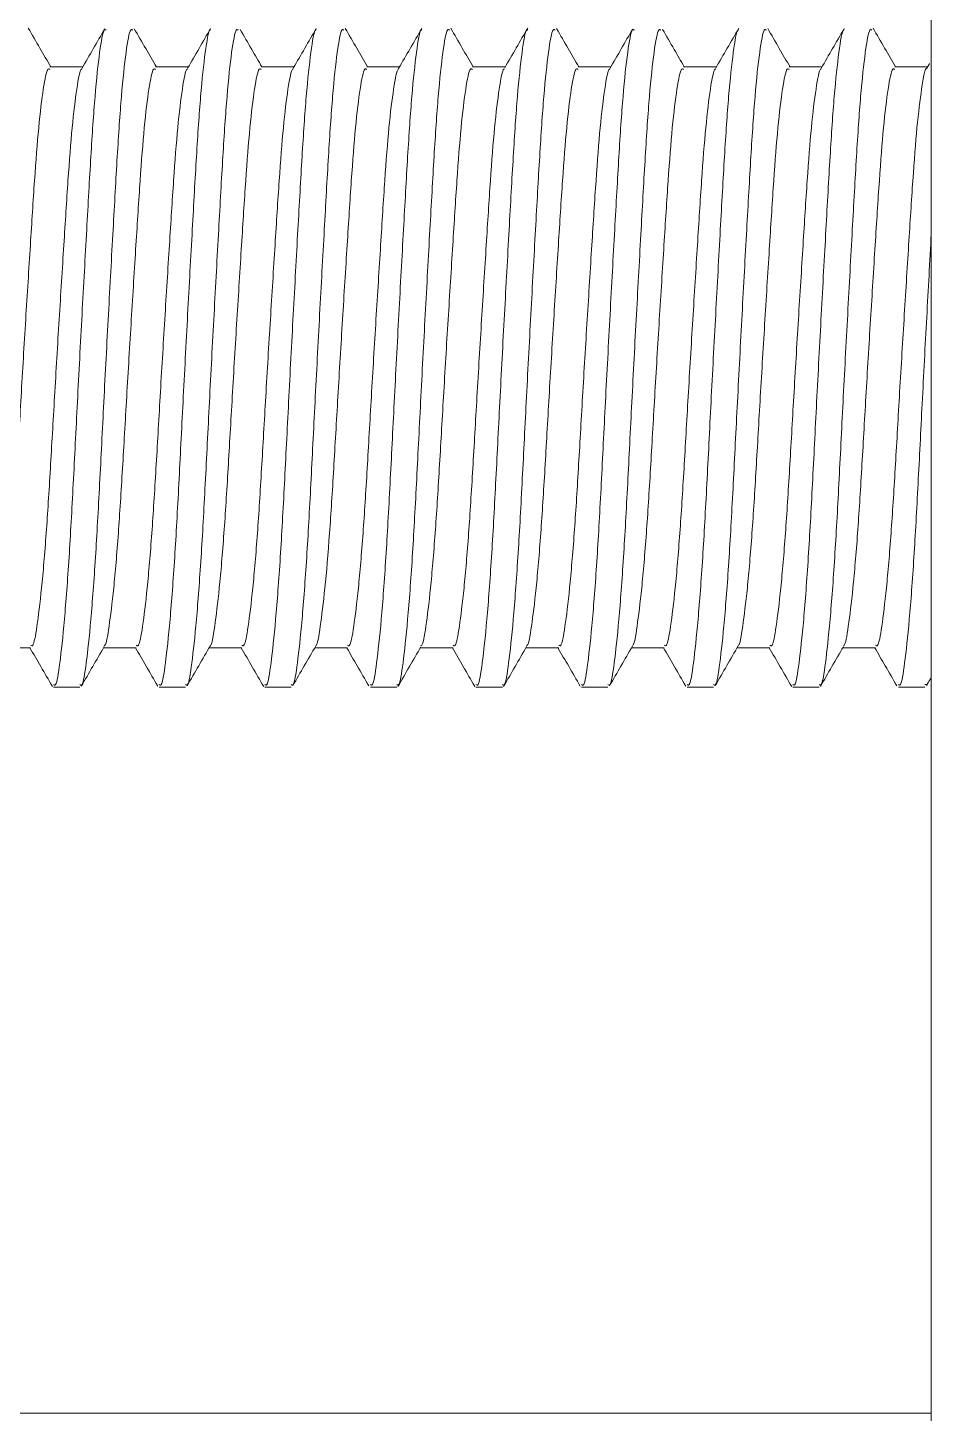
# Model space of a CAD drawing. Header units: millimetres. Extents: x 2509 to 128734, y 2492 to 91667.
# Drawn here: x 92639.2 to 92673.4, y 72142.1 to 72194.6 of the extents above; entities that cross this region are included whole.
import ezdxf

# ---------------------------------------------------------------- set-up
doc = ezdxf.new("R2010")
doc.units = ezdxf.units.MM
doc.layers.add('SSH_搬运系统', color=7, linetype='Continuous')

# ---------------------------------------------------------------- blocks, each defined once
blk = doc.blocks.new('SSH_机械臂')
at = {"layer": 'SSH_搬运系统', "lineweight": 15}
for p, q in [((1746.873, 3161.643, 0), (1446.873, 3161.643, 0)), ((1556.873, 3094.643, 0), (1556.873, 3161.643, 0))]:
    blk.add_line(p, q, dxfattribs=at)
for points in [[(1584.373, 3161.396, 0), (1584.373, 3160.396, 0)], [(1584.753, 3161.643, 0), (1584.433, 3161.458, 0)], [(1584.479, 3161.457, 0), (1584.476, 3161.396, 0)], [(1607.829, 3161.476, 0), (1608.005, 3161.578, 0)], [(1607.873, 3160.262, 0), (1607.873, 3161.502, 0)], [(1585.873, 3159.53, 0), (1585.873, 3158.292, 0)], [(1584.373, 3157.396, 0), (1584.373, 3156.396, 0)], [(1607.873, 3156.262, 0), (1607.873, 3157.501, 0)], [(1585.873, 3155.53, 0), (1585.873, 3154.291, 0)], [(1607.873, 3152.262, 0), (1607.873, 3153.502, 0)], [(1584.373, 3153.396, 0), (1584.373, 3152.396, 0)], [(1585.873, 3151.53, 0), (1585.873, 3150.292, 0)], [(1584.373, 3149.396, 0), (1584.373, 3148.396, 0)], [(1607.873, 3148.262, 0), (1607.873, 3149.502, 0)], [(1585.873, 3147.53, 0), (1585.873, 3146.293, 0)], [(1584.373, 3145.396, 0), (1584.373, 3144.396, 0)], [(1607.873, 3144.262, 0), (1607.873, 3145.503, 0)], [(1585.873, 3143.53, 0), (1585.873, 3142.292, 0)], [(1584.373, 3141.396, 0), (1584.373, 3140.396, 0)], [(1607.873, 3140.262, 0), (1607.873, 3141.501, 0)], [(1585.873, 3139.53, 0), (1585.873, 3138.292, 0)], [(1584.373, 3137.396, 0), (1584.373, 3136.396, 0)], [(1607.873, 3136.262, 0), (1607.873, 3137.502, 0)], [(1585.873, 3135.53, 0), (1585.873, 3134.29, 0)], [(1584.373, 3133.396, 0), (1584.373, 3132.396, 0)], [(1607.873, 3132.262, 0), (1607.873, 3133.501, 0)], [(1585.873, 3131.53, 0), (1585.873, 3130.293, 0)], [(1584.373, 3129.396, 0), (1584.373, 3128.396, 0)], [(1607.873, 3128.262, 0), (1607.873, 3129.502, 0)], [(1585.873, 3127.53, 0), (1585.873, 3126.292, 0)]]:
    blk.add_open_spline(points, degree=1, dxfattribs=at)
for points, knots in [([(1601.546, 3161.643, 0), (1600.503, 3161.586, 0), (1598.418, 3161.471, 0), (1595.137, 3161.297, 0), (1592.016, 3161.142, 0), (1589.189, 3160.986, 0), (1586.828, 3160.81, 0), (1585.21, 3160.633, 0), (1584.4, 3160.502, 0), (1584.457, 3160.423, 0), (1584.476, 3160.396, 0)], [0, 0, 0, 0, 0.134074, 0.267984, 0.397306, 0.528946, 0.665256, 0.801569, 0.933212, 1, 1, 1, 1]), ([(1607.817, 3161.476, 0), (1607.818, 3161.474, 0), (1607.871, 3161.413, 0), (1607.147, 3161.282, 0), (1605.702, 3161.101, 0), (1603.636, 3160.944, 0), (1601.144, 3160.787, 0), (1598.321, 3160.61, 0), (1595.399, 3160.434, 0), (1592.612, 3160.277, 0), (1590.112, 3160.12, 0), (1588.033, 3159.944, 0), (1586.609, 3159.767, 0), (1585.896, 3159.636, 0), (1585.947, 3159.557, 0), (1585.964, 3159.53, 0)], [0, 0, 0, 0, 0.002481, 0.099244, 0.186539, 0.270841, 0.355144, 0.442437, 0.529733, 0.614035, 0.698337, 0.785629, 0.87293, 0.957231, 1, 1, 1, 1]), ([(1584.435, 3160.336, 0), (1584.686, 3160.19, 0), (1585.165, 3159.912, 0), (1585.645, 3159.634, 0), (1585.873, 3159.502, 0)], [0, 0, 0, 0, 0.5234797, 1, 1, 1, 1]), ([(1609.344, 3159.44, 0), (1609.093, 3159.585, 0), (1608.602, 3159.869, 0), (1608.112, 3160.154, 0), (1607.873, 3160.292, 0)], [0, 0, 0, 0, 0.51219, 1, 1, 1, 1]), ([(1607.782, 3160.262, 0), (1607.8, 3160.237, 0), (1607.855, 3160.157, 0), (1607.129, 3160.009, 0), (1605.693, 3159.833, 0), (1603.638, 3159.676, 0), (1601.143, 3159.519, 0), (1598.321, 3159.342, 0), (1595.399, 3159.166, 0), (1592.612, 3159.009, 0), (1590.113, 3158.852, 0), (1588.028, 3158.676, 0), (1586.627, 3158.499, 0), (1585.944, 3158.385, 0), (1585.963, 3158.322, 0), (1585.966, 3158.313, 0)], [0, 0, 0, 0, 0.041419, 0.128483, 0.215545, 0.299622, 0.383701, 0.470761, 0.557825, 0.641902, 0.725979, 0.813039, 0.900107, 0.984183, 1, 1, 1, 1]), ([(1609.27, 3159.396, 0), (1609.29, 3159.371, 0), (1609.352, 3159.291, 0), (1608.528, 3159.143, 0), (1606.896, 3158.966, 0), (1604.561, 3158.81, 0), (1601.726, 3158.653, 0), (1598.519, 3158.476, 0), (1595.198, 3158.3, 0), (1592.031, 3158.143, 0), (1589.19, 3157.986, 0), (1586.828, 3157.81, 0), (1585.21, 3157.633, 0), (1584.4, 3157.503, 0), (1584.457, 3157.423, 0), (1584.476, 3157.396, 0)], [0, 0, 0, 0, 0.040337, 0.125124, 0.209909, 0.291791, 0.373673, 0.458455, 0.543242, 0.625125, 0.707005, 0.791789, 0.876576, 0.958458, 1, 1, 1, 1]), ([(1585.91, 3158.314, 0), (1585.659, 3158.169, 0), (1585.157, 3157.878, 0), (1584.655, 3157.587, 0), (1584.404, 3157.441, 0)], [0, 0, 0, 0, 0.4999125, 1, 1, 1, 1]), ([(1609.272, 3158.342, 0), (1609.274, 3158.334, 0), (1609.295, 3158.272, 0), (1608.506, 3158.142, 0), (1606.902, 3157.967, 0), (1604.559, 3157.81, 0), (1601.726, 3157.653, 0), (1598.519, 3157.476, 0), (1595.198, 3157.3, 0), (1592.031, 3157.143, 0), (1589.19, 3156.986, 0), (1586.828, 3156.81, 0), (1585.21, 3156.633, 0), (1584.4, 3156.503, 0), (1584.457, 3156.423, 0), (1584.476, 3156.396, 0)], [0, 0, 0, 0, 0.012551, 0.099792, 0.187033, 0.271286, 0.355539, 0.442775, 0.530017, 0.614271, 0.698521, 0.785761, 0.873002, 0.957255, 1, 1, 1, 1]), ([(1607.82, 3157.471, 0), (1608.071, 3157.616, 0), (1608.572, 3157.907, 0), (1609.073, 3158.198, 0), (1609.324, 3158.343, 0)], [0, 0, 0, 0, 0.499944, 1, 1, 1, 1]), ([(1607.784, 3157.47, 0), (1607.785, 3157.464, 0), (1607.8, 3157.404, 0), (1607.107, 3157.276, 0), (1605.699, 3157.101, 0), (1603.637, 3156.943, 0), (1601.144, 3156.787, 0), (1598.321, 3156.61, 0), (1595.399, 3156.434, 0), (1592.612, 3156.277, 0), (1590.112, 3156.12, 0), (1588.033, 3155.944, 0), (1586.609, 3155.767, 0), (1585.896, 3155.637, 0), (1585.947, 3155.557, 0), (1585.964, 3155.53, 0)], [0, 0, 0, 0, 0.009373, 0.096897, 0.184419, 0.268941, 0.353464, 0.440984, 0.528508, 0.61303, 0.697551, 0.785071, 0.872599, 0.95712, 1, 1, 1, 1]), ([(1584.398, 3156.359, 0), (1584.649, 3156.213, 0), (1585.141, 3155.928, 0), (1585.632, 3155.643, 0), (1585.873, 3155.503, 0)], [0, 0, 0, 0, 0.510648, 1, 1, 1, 1]), ([(1607.782, 3156.262, 0), (1607.8, 3156.237, 0), (1607.855, 3156.157, 0), (1607.129, 3156.009, 0), (1605.693, 3155.832, 0), (1603.638, 3155.676, 0), (1601.143, 3155.519, 0), (1598.321, 3155.342, 0), (1595.399, 3155.166, 0), (1592.612, 3155.009, 0), (1590.113, 3154.852, 0), (1588.025, 3154.676, 0), (1586.637, 3154.499, 0), (1585.961, 3154.392, 0), (1585.966, 3154.336, 0), (1585.966, 3154.333, 0)], [0, 0, 0, 0, 0.041869, 0.129878, 0.217886, 0.302877, 0.387869, 0.475874, 0.563883, 0.648874, 0.733864, 0.821869, 0.909883, 0.994873, 1, 1, 1, 1]), ([(1609.329, 3155.449, 0), (1609.078, 3155.594, 0), (1608.593, 3155.876, 0), (1608.107, 3156.157, 0), (1607.873, 3156.293, 0)], [0, 0, 0, 0, 0.51674, 1, 1, 1, 1]), ([(1609.27, 3155.396, 0), (1609.29, 3155.371, 0), (1609.352, 3155.291, 0), (1608.528, 3155.143, 0), (1606.896, 3154.966, 0), (1604.561, 3154.81, 0), (1601.726, 3154.653, 0), (1598.519, 3154.476, 0), (1595.198, 3154.3, 0), (1592.031, 3154.143, 0), (1589.19, 3153.986, 0), (1586.828, 3153.81, 0), (1585.21, 3153.633, 0), (1584.4, 3153.502, 0), (1584.457, 3153.423, 0), (1584.476, 3153.396, 0)], [0, 0, 0, 0, 0.040337, 0.125124, 0.209909, 0.291791, 0.373673, 0.458455, 0.543242, 0.625125, 0.707005, 0.791789, 0.876576, 0.958458, 1, 1, 1, 1]), ([(1609.271, 3154.351, 0), (1609.276, 3154.34, 0), (1609.304, 3154.275, 0), (1608.511, 3154.142, 0), (1606.901, 3153.967, 0), (1604.56, 3153.81, 0), (1601.726, 3153.653, 0), (1598.519, 3153.476, 0), (1595.198, 3153.3, 0), (1592.031, 3153.143, 0), (1589.19, 3152.986, 0), (1586.828, 3152.81, 0), (1585.21, 3152.633, 0), (1584.4, 3152.503, 0), (1584.457, 3152.423, 0), (1584.476, 3152.396, 0)], [0, 0, 0, 0, 0.01726, 0.104086, 0.19091, 0.274761, 0.358612, 0.445433, 0.532259, 0.616111, 0.699959, 0.786783, 0.873608, 0.957459, 1, 1, 1, 1]), ([(1585.946, 3154.333, 0), (1585.695, 3154.188, 0), (1585.194, 3153.897, 0), (1584.692, 3153.607, 0), (1584.442, 3153.461, 0)], [0, 0, 0, 0, 0.500002, 1, 1, 1, 1]), ([(1607.831, 3153.478, 0), (1608.083, 3153.624, 0), (1608.585, 3153.915, 0), (1609.088, 3154.207, 0), (1609.339, 3154.352, 0)], [0, 0, 0, 0, 0.499881, 1, 1, 1, 1]), ([(1607.784, 3153.477, 0), (1607.786, 3153.469, 0), (1607.805, 3153.406, 0), (1607.11, 3153.276, 0), (1605.698, 3153.101, 0), (1603.637, 3152.943, 0), (1601.143, 3152.787, 0), (1598.321, 3152.61, 0), (1595.399, 3152.434, 0), (1592.612, 3152.277, 0), (1590.112, 3152.12, 0), (1588.033, 3151.944, 0), (1586.609, 3151.767, 0), (1585.896, 3151.636, 0), (1585.947, 3151.557, 0), (1585.964, 3151.53, 0)], [0, 0, 0, 0, 0.013031, 0.100232, 0.187431, 0.271641, 0.355852, 0.443048, 0.530249, 0.614459, 0.698668, 0.785864, 0.873069, 0.957278, 1, 1, 1, 1]), ([(1584.422, 3152.343, 0), (1584.673, 3152.197, 0), (1585.157, 3151.917, 0), (1585.641, 3151.636, 0), (1585.873, 3151.501, 0)], [0, 0, 0, 0, 0.519298, 1, 1, 1, 1]), ([(1607.782, 3152.262, 0), (1607.8, 3152.237, 0), (1607.855, 3152.157, 0), (1607.129, 3152.009, 0), (1605.693, 3151.833, 0), (1603.638, 3151.676, 0), (1601.143, 3151.519, 0), (1598.321, 3151.342, 0), (1595.399, 3151.166, 0), (1592.612, 3151.009, 0), (1590.113, 3150.852, 0), (1588.026, 3150.676, 0), (1586.634, 3150.499, 0), (1585.956, 3150.39, 0), (1585.965, 3150.331, 0), (1585.966, 3150.326, 0)], [0, 0, 0, 0, 0.041717, 0.129409, 0.217099, 0.301783, 0.386468, 0.474156, 0.561848, 0.646532, 0.731215, 0.818903, 0.906599, 0.991282, 1, 1, 1, 1]), ([(1609.292, 3151.467, 0), (1609.041, 3151.612, 0), (1608.568, 3151.886, 0), (1608.095, 3152.16, 0), (1607.873, 3152.289, 0)], [0, 0, 0, 0, 0.530426, 1, 1, 1, 1]), ([(1609.27, 3151.396, 0), (1609.29, 3151.371, 0), (1609.352, 3151.291, 0), (1608.528, 3151.143, 0), (1606.896, 3150.966, 0), (1604.561, 3150.81, 0), (1601.726, 3150.653, 0), (1598.519, 3150.476, 0), (1595.198, 3150.3, 0), (1592.031, 3150.143, 0), (1589.19, 3149.986, 0), (1586.828, 3149.81, 0), (1585.21, 3149.633, 0), (1584.4, 3149.503, 0), (1584.457, 3149.423, 0), (1584.476, 3149.396, 0)], [0, 0, 0, 0, 0.040337, 0.125124, 0.209909, 0.291791, 0.373673, 0.458455, 0.543242, 0.625125, 0.707005, 0.791789, 0.876576, 0.958458, 1, 1, 1, 1]), ([(1585.932, 3150.327, 0), (1585.682, 3150.181, 0), (1585.18, 3149.89, 0), (1584.678, 3149.6, 0), (1584.427, 3149.454, 0)], [0, 0, 0, 0, 0.499903, 1, 1, 1, 1]), ([(1609.27, 3150.396, 0), (1609.29, 3150.371, 0), (1609.352, 3150.291, 0), (1608.528, 3150.143, 0), (1606.896, 3149.966, 0), (1604.561, 3149.81, 0), (1601.726, 3149.653, 0), (1598.519, 3149.476, 0), (1595.198, 3149.3, 0), (1592.031, 3149.143, 0), (1589.19, 3148.986, 0), (1586.828, 3148.81, 0), (1585.21, 3148.633, 0), (1584.4, 3148.503, 0), (1584.457, 3148.423, 0), (1584.476, 3148.396, 0)], [0, 0, 0, 0, 0.040337, 0.125124, 0.209909, 0.291791, 0.373673, 0.458455, 0.543242, 0.625125, 0.707005, 0.791789, 0.876576, 0.958458, 1, 1, 1, 1]), ([(1607.805, 3149.462, 0), (1608.056, 3149.608, 0), (1608.557, 3149.899, 0), (1609.059, 3150.19, 0), (1609.31, 3150.335, 0)], [0, 0, 0, 0, 0.499895, 1, 1, 1, 1]), ([(1607.784, 3149.462, 0), (1607.785, 3149.459, 0), (1607.793, 3149.401, 0), (1607.103, 3149.276, 0), (1605.7, 3149.101, 0), (1603.636, 3148.944, 0), (1601.144, 3148.787, 0), (1598.321, 3148.61, 0), (1595.399, 3148.434, 0), (1592.612, 3148.277, 0), (1590.112, 3148.12, 0), (1588.033, 3147.944, 0), (1586.609, 3147.767, 0), (1585.896, 3147.636, 0), (1585.947, 3147.557, 0), (1585.964, 3147.53, 0)], [0, 0, 0, 0, 0.00511, 0.093011, 0.18091, 0.265795, 0.350682, 0.438579, 0.526479, 0.611364, 0.69625, 0.784146, 0.872051, 0.956935, 1, 1, 1, 1]), ([(1584.416, 3148.346, 0), (1584.667, 3148.201, 0), (1585.153, 3147.919, 0), (1585.638, 3147.638, 0), (1585.873, 3147.502, 0)], [0, 0, 0, 0, 0.516459, 1, 1, 1, 1]), ([(1607.782, 3148.262, 0), (1607.8, 3148.237, 0), (1607.855, 3148.157, 0), (1607.129, 3148.009, 0), (1605.693, 3147.833, 0), (1603.638, 3147.676, 0), (1601.143, 3147.519, 0), (1598.321, 3147.342, 0), (1595.399, 3147.166, 0), (1592.612, 3147.009, 0), (1590.113, 3146.852, 0), (1588.028, 3146.676, 0), (1586.628, 3146.499, 0), (1585.947, 3146.386, 0), (1585.963, 3146.324, 0), (1585.966, 3146.315, 0)], [0, 0, 0, 0, 0.041469, 0.128637, 0.215805, 0.299984, 0.384164, 0.471329, 0.558497, 0.642676, 0.726855, 0.814019, 0.901192, 0.98537, 1, 1, 1, 1]), ([(1609.325, 3147.451, 0), (1609.074, 3147.596, 0), (1608.59, 3147.877, 0), (1608.106, 3148.158, 0), (1607.873, 3148.293, 0)], [0, 0, 0, 0, 0.51868, 1, 1, 1, 1]), ([(1609.27, 3147.396, 0), (1609.29, 3147.371, 0), (1609.352, 3147.291, 0), (1608.528, 3147.143, 0), (1606.896, 3146.966, 0), (1604.561, 3146.81, 0), (1601.726, 3146.653, 0), (1598.519, 3146.476, 0), (1595.198, 3146.3, 0), (1592.031, 3146.143, 0), (1589.19, 3145.986, 0), (1586.828, 3145.81, 0), (1585.21, 3145.633, 0), (1584.4, 3145.503, 0), (1584.457, 3145.423, 0), (1584.476, 3145.396, 0)], [0, 0, 0, 0, 0.040337, 0.125124, 0.209909, 0.291791, 0.373673, 0.458455, 0.543242, 0.625125, 0.707005, 0.791789, 0.876576, 0.958458, 1, 1, 1, 1]), ([(1585.914, 3146.316, 0), (1585.663, 3146.171, 0), (1585.16, 3145.879, 0), (1584.658, 3145.589, 0), (1584.407, 3145.443, 0)], [0, 0, 0, 0, 0.499904, 1, 1, 1, 1]), ([(1609.271, 3146.357, 0), (1609.277, 3146.344, 0), (1609.31, 3146.277, 0), (1608.514, 3146.142, 0), (1606.9, 3145.967, 0), (1604.56, 3145.81, 0), (1601.726, 3145.653, 0), (1598.519, 3145.476, 0), (1595.198, 3145.3, 0), (1592.031, 3145.143, 0), (1589.19, 3144.986, 0), (1586.828, 3144.81, 0), (1585.21, 3144.633, 0), (1584.4, 3144.503, 0), (1584.457, 3144.423, 0), (1584.476, 3144.396, 0)], [0, 0, 0, 0, 0.020521, 0.107059, 0.193595, 0.277168, 0.36074, 0.447273, 0.533811, 0.617385, 0.700955, 0.78749, 0.874027, 0.9576, 1, 1, 1, 1]), ([(1607.842, 3145.485, 0), (1608.093, 3145.631, 0), (1608.595, 3145.922, 0), (1609.097, 3146.213, 0), (1609.348, 3146.359, 0)], [0, 0, 0, 0, 0.499917, 1, 1, 1, 1]), ([(1607.784, 3145.484, 0), (1607.787, 3145.474, 0), (1607.812, 3145.409, 0), (1607.113, 3145.276, 0), (1605.698, 3145.101, 0), (1603.637, 3144.944, 0), (1601.143, 3144.787, 0), (1598.321, 3144.61, 0), (1595.399, 3144.434, 0), (1592.612, 3144.277, 0), (1590.112, 3144.12, 0), (1588.033, 3143.944, 0), (1586.609, 3143.767, 0), (1585.896, 3143.637, 0), (1585.947, 3143.557, 0), (1585.964, 3143.53, 0)], [0, 0, 0, 0, 0.016805, 0.103672, 0.190538, 0.274426, 0.358315, 0.445178, 0.532045, 0.615933, 0.69982, 0.786683, 0.873555, 0.957441, 1, 1, 1, 1]), ([(1584.41, 3144.35, 0), (1584.661, 3144.204, 0), (1585.149, 3143.922, 0), (1585.637, 3143.639, 0), (1585.873, 3143.502, 0)], [0, 0, 0, 0, 0.515463, 1, 1, 1, 1]), ([(1607.782, 3144.262, 0), (1607.8, 3144.237, 0), (1607.855, 3144.157, 0), (1607.129, 3144.009, 0), (1605.693, 3143.833, 0), (1603.638, 3143.676, 0), (1601.143, 3143.519, 0), (1598.321, 3143.342, 0), (1595.399, 3143.166, 0), (1592.612, 3143.009, 0), (1590.113, 3142.852, 0), (1588.028, 3142.676, 0), (1586.627, 3142.499, 0), (1585.944, 3142.385, 0), (1585.963, 3142.322, 0), (1585.966, 3142.312, 0)], [0, 0, 0, 0, 0.041405, 0.128439, 0.215471, 0.29952, 0.38357, 0.4706, 0.557635, 0.641683, 0.725732, 0.812762, 0.8998, 0.983848, 1, 1, 1, 1]), ([(1609.343, 3143.44, 0), (1609.092, 3143.586, 0), (1608.602, 3143.87, 0), (1608.112, 3144.154, 0), (1607.873, 3144.292, 0)], [0, 0, 0, 0, 0.512364, 1, 1, 1, 1]), ([(1609.27, 3143.396, 0), (1609.29, 3143.371, 0), (1609.352, 3143.291, 0), (1608.528, 3143.143, 0), (1606.896, 3142.966, 0), (1604.561, 3142.81, 0), (1601.726, 3142.653, 0), (1598.519, 3142.476, 0), (1595.198, 3142.3, 0), (1592.031, 3142.143, 0), (1589.19, 3141.986, 0), (1586.828, 3141.81, 0), (1585.21, 3141.633, 0), (1584.4, 3141.503, 0), (1584.457, 3141.423, 0), (1584.476, 3141.396, 0)], [0, 0, 0, 0, 0.040337, 0.125124, 0.209909, 0.291791, 0.373673, 0.458455, 0.543242, 0.625125, 0.707005, 0.791789, 0.876576, 0.958458, 1, 1, 1, 1]), ([(1585.909, 3142.313, 0), (1585.658, 3142.168, 0), (1585.156, 3141.877, 0), (1584.654, 3141.586, 0), (1584.403, 3141.441, 0)], [0, 0, 0, 0, 0.4998518, 1, 1, 1, 1]), ([(1609.272, 3142.342, 0), (1609.274, 3142.334, 0), (1609.295, 3142.272, 0), (1608.506, 3142.142, 0), (1606.902, 3141.967, 0), (1604.559, 3141.81, 0), (1601.726, 3141.653, 0), (1598.519, 3141.476, 0), (1595.198, 3141.3, 0), (1592.031, 3141.143, 0), (1589.19, 3140.986, 0), (1586.828, 3140.81, 0), (1585.21, 3140.633, 0), (1584.4, 3140.503, 0), (1584.457, 3140.423, 0), (1584.476, 3140.396, 0)], [0, 0, 0, 0, 0.012498, 0.099745, 0.186989, 0.271247, 0.355504, 0.442746, 0.529992, 0.614251, 0.698505, 0.785749, 0.872996, 0.957253, 1, 1, 1, 1]), ([(1607.818, 3141.469, 0), (1608.069, 3141.615, 0), (1608.571, 3141.906, 0), (1609.073, 3142.197, 0), (1609.324, 3142.343, 0)], [0, 0, 0, 0, 0.499886, 1, 1, 1, 1]), ([(1607.784, 3141.469, 0), (1607.785, 3141.463, 0), (1607.798, 3141.404, 0), (1607.106, 3141.276, 0), (1605.699, 3141.101, 0), (1603.637, 3140.943, 0), (1601.144, 3140.787, 0), (1598.321, 3140.61, 0), (1595.399, 3140.434, 0), (1592.612, 3140.277, 0), (1590.112, 3140.12, 0), (1588.033, 3139.944, 0), (1586.609, 3139.767, 0), (1585.896, 3139.636, 0), (1585.947, 3139.557, 0), (1585.964, 3139.53, 0)], [0, 0, 0, 0, 0.008743, 0.096323, 0.183901, 0.268476, 0.353053, 0.440629, 0.528208, 0.612784, 0.697359, 0.784934, 0.872518, 0.957093, 1, 1, 1, 1]), ([(1584.435, 3140.336, 0), (1584.686, 3140.19, 0), (1585.166, 3139.912, 0), (1585.645, 3139.634, 0), (1585.873, 3139.502, 0)], [0, 0, 0, 0, 0.523556, 1, 1, 1, 1]), ([(1607.782, 3140.262, 0), (1607.8, 3140.237, 0), (1607.855, 3140.157, 0), (1607.129, 3140.009, 0), (1605.693, 3139.832, 0), (1603.638, 3139.676, 0), (1601.143, 3139.519, 0), (1598.321, 3139.342, 0), (1595.399, 3139.166, 0), (1592.612, 3139.009, 0), (1590.113, 3138.852, 0), (1588.026, 3138.676, 0), (1586.636, 3138.499, 0), (1585.96, 3138.391, 0), (1585.966, 3138.334, 0), (1585.966, 3138.33, 0)], [0, 0, 0, 0, 0.041816, 0.129716, 0.217614, 0.302499, 0.387384, 0.47528, 0.56318, 0.648064, 0.732949, 0.820844, 0.908748, 0.993631, 1, 1, 1, 1]), ([(1609.332, 3139.447, 0), (1609.081, 3139.592, 0), (1608.595, 3139.874, 0), (1608.109, 3140.156, 0), (1607.873, 3140.293, 0)], [0, 0, 0, 0, 0.51561, 1, 1, 1, 1]), ([(1609.27, 3139.396, 0), (1609.29, 3139.371, 0), (1609.352, 3139.291, 0), (1608.528, 3139.143, 0), (1606.896, 3138.966, 0), (1604.561, 3138.81, 0), (1601.726, 3138.653, 0), (1598.519, 3138.476, 0), (1595.198, 3138.3, 0), (1592.031, 3138.143, 0), (1589.19, 3137.986, 0), (1586.828, 3137.81, 0), (1585.21, 3137.633, 0), (1584.4, 3137.503, 0), (1584.457, 3137.423, 0), (1584.476, 3137.396, 0)], [0, 0, 0, 0, 0.040337, 0.125124, 0.209909, 0.291791, 0.373673, 0.458455, 0.543242, 0.625125, 0.707005, 0.791789, 0.876576, 0.958458, 1, 1, 1, 1]), ([(1585.941, 3138.331, 0), (1585.69, 3138.186, 0), (1585.189, 3137.895, 0), (1584.688, 3137.605, 0), (1584.437, 3137.459, 0)], [0, 0, 0, 0, 0.4998781, 1, 1, 1, 1]), ([(1609.272, 3138.348, 0), (1609.275, 3138.338, 0), (1609.301, 3138.274, 0), (1608.509, 3138.142, 0), (1606.901, 3137.967, 0), (1604.56, 3137.81, 0), (1601.726, 3137.653, 0), (1598.519, 3137.476, 0), (1595.198, 3137.3, 0), (1592.031, 3137.143, 0), (1589.19, 3136.986, 0), (1586.828, 3136.81, 0), (1585.21, 3136.633, 0), (1584.4, 3136.503, 0), (1584.457, 3136.423, 0), (1584.476, 3136.396, 0)], [0, 0, 0, 0, 0.015803, 0.102757, 0.18971, 0.273686, 0.357661, 0.444611, 0.531565, 0.615541, 0.699514, 0.786466, 0.873421, 0.957396, 1, 1, 1, 1]), ([(1607.83, 3137.477, 0), (1608.081, 3137.623, 0), (1608.582, 3137.913, 0), (1609.084, 3138.204, 0), (1609.335, 3138.349, 0)], [0, 0, 0, 0, 0.499922, 1, 1, 1, 1]), ([(1607.784, 3137.476, 0), (1607.786, 3137.468, 0), (1607.805, 3137.406, 0), (1607.11, 3137.276, 0), (1605.698, 3137.101, 0), (1603.637, 3136.943, 0), (1601.143, 3136.787, 0), (1598.321, 3136.61, 0), (1595.399, 3136.434, 0), (1592.612, 3136.277, 0), (1590.112, 3136.12, 0), (1588.033, 3135.944, 0), (1586.609, 3135.767, 0), (1585.896, 3135.636, 0), (1585.947, 3135.557, 0), (1585.964, 3135.53, 0)], [0, 0, 0, 0, 0.01268, 0.099912, 0.187142, 0.271382, 0.355622, 0.44285, 0.530082, 0.614321, 0.698561, 0.785788, 0.873024, 0.957263, 1, 1, 1, 1]), ([(1584.398, 3136.359, 0), (1584.649, 3136.213, 0), (1585.141, 3135.928, 0), (1585.632, 3135.643, 0), (1585.873, 3135.503, 0)], [0, 0, 0, 0, 0.510807, 1, 1, 1, 1]), ([(1607.782, 3136.262, 0), (1607.8, 3136.237, 0), (1607.855, 3136.157, 0), (1607.129, 3136.009, 0), (1605.693, 3135.833, 0), (1603.638, 3135.676, 0), (1601.143, 3135.519, 0), (1598.321, 3135.342, 0), (1595.399, 3135.166, 0), (1592.612, 3135.009, 0), (1590.114, 3134.852, 0), (1588.025, 3134.676, 0), (1586.639, 3134.499, 0), (1585.965, 3134.393, 0), (1585.966, 3134.339, 0), (1585.966, 3134.337, 0)], [0, 0, 0, 0, 0.041959, 0.130157, 0.218355, 0.303528, 0.388703, 0.476898, 0.565097, 0.65027, 0.735443, 0.823638, 0.911841, 0.997013, 1, 1, 1, 1]), ([(1609.293, 3135.466, 0), (1609.042, 3135.612, 0), (1608.568, 3135.886, 0), (1608.095, 3136.16, 0), (1607.873, 3136.289, 0)], [0, 0, 0, 0, 0.530029, 1, 1, 1, 1]), ([(1609.27, 3135.396, 0), (1609.29, 3135.371, 0), (1609.352, 3135.291, 0), (1608.528, 3135.143, 0), (1606.896, 3134.966, 0), (1604.561, 3134.81, 0), (1601.726, 3134.653, 0), (1598.519, 3134.476, 0), (1595.198, 3134.3, 0), (1592.031, 3134.143, 0), (1589.19, 3133.986, 0), (1586.828, 3133.81, 0), (1585.21, 3133.633, 0), (1584.4, 3133.503, 0), (1584.457, 3133.423, 0), (1584.476, 3133.396, 0)], [0, 0, 0, 0, 0.040337, 0.125124, 0.209909, 0.291791, 0.373673, 0.458455, 0.543242, 0.625125, 0.707005, 0.791789, 0.876576, 0.958458, 1, 1, 1, 1]), ([(1585.955, 3134.338, 0), (1585.7, 3134.19, 0), (1585.189, 3133.895, 0), (1584.681, 3133.601, 0), (1584.426, 3133.454, 0)], [0, 0, 0, 0, 0.4992765, 1, 1, 1, 1]), ([(1609.272, 3134.347, 0), (1609.275, 3134.337, 0), (1609.3, 3134.274, 0), (1608.508, 3134.142, 0), (1606.901, 3133.967, 0), (1604.56, 3133.81, 0), (1601.726, 3133.653, 0), (1598.519, 3133.476, 0), (1595.198, 3133.3, 0), (1592.031, 3133.143, 0), (1589.19, 3132.986, 0), (1586.828, 3132.81, 0), (1585.21, 3132.633, 0), (1584.4, 3132.503, 0), (1584.457, 3132.423, 0), (1584.476, 3132.396, 0)], [0, 0, 0, 0, 0.015013, 0.102037, 0.18906, 0.273103, 0.357145, 0.444165, 0.531189, 0.615233, 0.699273, 0.786295, 0.873319, 0.957362, 1, 1, 1, 1]), ([(1607.824, 3133.473, 0), (1608.075, 3133.619, 0), (1608.578, 3133.911, 0), (1609.081, 3134.202, 0), (1609.332, 3134.348, 0)], [0, 0, 0, 0, 0.499859, 1, 1, 1, 1]), ([(1607.784, 3133.472, 0), (1607.786, 3133.466, 0), (1607.802, 3133.405, 0), (1607.108, 3133.276, 0), (1605.699, 3133.101, 0), (1603.637, 3132.944, 0), (1601.144, 3132.787, 0), (1598.321, 3132.61, 0), (1595.399, 3132.434, 0), (1592.612, 3132.277, 0), (1590.112, 3132.12, 0), (1588.033, 3131.944, 0), (1586.609, 3131.767, 0), (1585.896, 3131.636, 0), (1585.947, 3131.557, 0), (1585.964, 3131.53, 0)], [0, 0, 0, 0, 0.010701, 0.098108, 0.185513, 0.269921, 0.354331, 0.441734, 0.52914, 0.613549, 0.697957, 0.785359, 0.87277, 0.957177, 1, 1, 1, 1]), ([(1584.421, 3132.344, 0), (1584.672, 3132.198, 0), (1585.156, 3131.917, 0), (1585.64, 3131.637, 0), (1585.873, 3131.501, 0)], [0, 0, 0, 0, 0.518674, 1, 1, 1, 1]), ([(1607.782, 3132.262, 0), (1607.8, 3132.237, 0), (1607.855, 3132.157, 0), (1607.129, 3132.009, 0), (1605.693, 3131.833, 0), (1603.638, 3131.676, 0), (1601.143, 3131.519, 0), (1598.321, 3131.342, 0), (1595.399, 3131.166, 0), (1592.612, 3131.009, 0), (1590.113, 3130.852, 0), (1588.028, 3130.676, 0), (1586.628, 3130.499, 0), (1585.948, 3130.386, 0), (1585.963, 3130.325, 0), (1585.966, 3130.316, 0)], [0, 0, 0, 0, 0.041499, 0.128732, 0.215964, 0.300205, 0.384447, 0.471676, 0.558909, 0.643149, 0.72739, 0.814618, 0.901856, 0.986096, 1, 1, 1, 1]), ([(1609.323, 3131.452, 0), (1609.072, 3131.598, 0), (1608.589, 3131.878, 0), (1608.105, 3132.158, 0), (1607.873, 3132.293, 0)], [0, 0, 0, 0, 0.519408, 1, 1, 1, 1]), ([(1609.27, 3131.396, 0), (1609.29, 3131.371, 0), (1609.352, 3131.291, 0), (1608.528, 3131.143, 0), (1606.896, 3130.966, 0), (1604.561, 3130.81, 0), (1601.726, 3130.653, 0), (1598.519, 3130.476, 0), (1595.198, 3130.3, 0), (1592.031, 3130.143, 0), (1589.19, 3129.986, 0), (1586.828, 3129.81, 0), (1585.21, 3129.633, 0), (1584.4, 3129.503, 0), (1584.457, 3129.423, 0), (1584.476, 3129.396, 0)], [0, 0, 0, 0, 0.040337, 0.125124, 0.209909, 0.291791, 0.373673, 0.458455, 0.543242, 0.625125, 0.707005, 0.791789, 0.876576, 0.958458, 1, 1, 1, 1]), ([(1609.27, 3130.396, 0), (1609.29, 3130.371, 0), (1609.352, 3130.291, 0), (1608.528, 3130.143, 0), (1606.896, 3129.966, 0), (1604.561, 3129.81, 0), (1601.726, 3129.653, 0), (1598.519, 3129.476, 0), (1595.198, 3129.3, 0), (1592.031, 3129.143, 0), (1589.19, 3128.986, 0), (1586.828, 3128.81, 0), (1585.21, 3128.633, 0), (1584.4, 3128.503, 0), (1584.457, 3128.423, 0), (1584.476, 3128.396, 0)], [0, 0, 0, 0, 0.040337, 0.125124, 0.209909, 0.291791, 0.373673, 0.458455, 0.543242, 0.625125, 0.707005, 0.791789, 0.876576, 0.958458, 1, 1, 1, 1]), ([(1585.915, 3130.317, 0), (1585.665, 3130.172, 0), (1585.164, 3129.882, 0), (1584.663, 3129.592, 0), (1584.413, 3129.447, 0)], [0, 0, 0, 0, 0.500036, 1, 1, 1, 1]), ([(1607.807, 3129.463, 0), (1608.058, 3129.609, 0), (1608.559, 3129.9, 0), (1609.061, 3130.191, 0), (1609.312, 3130.336, 0)], [0, 0, 0, 0, 0.499891, 1, 1, 1, 1]), ([(1607.784, 3129.463, 0), (1607.785, 3129.459, 0), (1607.794, 3129.402, 0), (1607.103, 3129.276, 0), (1605.7, 3129.101, 0), (1603.637, 3128.944, 0), (1601.144, 3128.787, 0), (1598.321, 3128.61, 0), (1595.399, 3128.434, 0), (1592.612, 3128.277, 0), (1590.112, 3128.12, 0), (1588.033, 3127.944, 0), (1586.609, 3127.767, 0), (1585.896, 3127.637, 0), (1585.947, 3127.557, 0), (1585.964, 3127.53, 0)], [0, 0, 0, 0, 0.005613, 0.093469, 0.181324, 0.266166, 0.35101, 0.438862, 0.526718, 0.611561, 0.696403, 0.784255, 0.872115, 0.956957, 1, 1, 1, 1]), ([(1584.407, 3128.352, 0), (1584.657, 3128.207, 0), (1585.146, 3127.924, 0), (1585.635, 3127.64, 0), (1585.873, 3127.502, 0)], [0, 0, 0, 0, 0.513227, 1, 1, 1, 1]), ([(1607.782, 3128.262, 0), (1607.8, 3128.237, 0), (1607.855, 3128.157, 0), (1607.129, 3128.009, 0), (1605.693, 3127.833, 0), (1603.638, 3127.676, 0), (1601.143, 3127.519, 0), (1598.321, 3127.342, 0), (1595.399, 3127.166, 0), (1592.612, 3127.009, 0), (1590.113, 3126.852, 0), (1588.028, 3126.676, 0), (1586.626, 3126.499, 0), (1585.943, 3126.385, 0), (1585.962, 3126.322, 0), (1585.966, 3126.312, 0)], [0, 0, 0, 0, 0.041395, 0.128411, 0.215424, 0.299454, 0.383486, 0.470497, 0.557512, 0.641542, 0.725572, 0.812583, 0.899602, 0.983631, 1, 1, 1, 1]), ([(1609.343, 3127.441, 0), (1609.091, 3127.586, 0), (1608.602, 3127.87, 0), (1608.112, 3128.154, 0), (1607.873, 3128.292, 0)], [0, 0, 0, 0, 0.512635, 1, 1, 1, 1])]:
    blk.add_open_spline(points, degree=3, knots=knots, dxfattribs=at)

msp = doc.modelspace()

# ---------------------------------------------------------------- block references
at = {"layer": 'SSH_搬运系统', "xscale": -1, "rotation": 270}
msp.add_blockref('SSH_机械臂', (89511.768, 70585.224, 0), dxfattribs=at)

doc.saveas('drawing.dxf')
